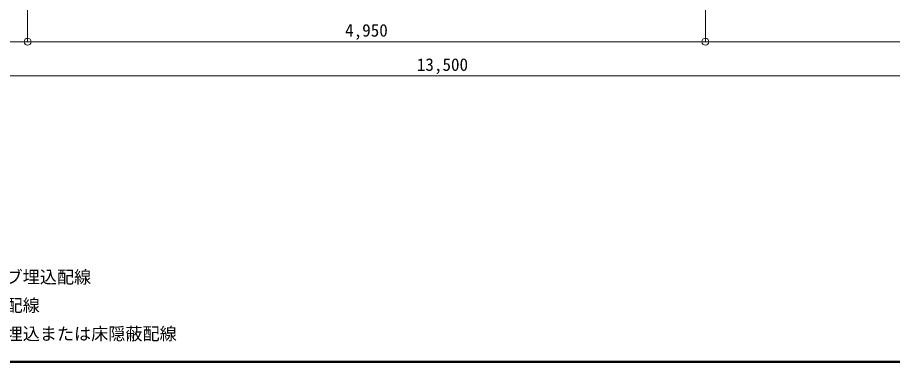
# Model space of a CAD drawing. Units: millimetres at full size, sheet at 1:50. Extents: x -9674 to 9699, y -6794 to 6791.
# Drawn here: x -3081 to 3309, y -6794 to -4278 of the extents above; entities that cross this region are included whole.
import ezdxf
from ezdxf.enums import TextEntityAlignment as Align

# ---------------------------------------------------------------- set-up
doc = ezdxf.new("R2010")
doc.units = ezdxf.units.MM
doc.header["$LTSCALE"] = 50
doc.header["$PDMODE"] = 32
doc.header["$PDSIZE"] = 50
for name, color, linetype, lineweight in [('0-0_図面枠', 7, 'Continuous', 9), ('1-B_寸法', 134, 'Continuous', 9), ('2-E', 2, 'Continuous', 35)]:
    doc.layers.add(name, color=color, linetype=linetype, lineweight=lineweight)
doc.styles.add('ＭＳ ゴシック', font='')
doc.styles.get('ＭＳ ゴシック').set_extended_font_data('MS Gothic')

msp = doc.modelspace()

# ---------------------------------------------------------------- linework, layer by layer
at = {"layer": '0-0_図面枠'}
for p, q in [((-9673.92, -6793.93), (9698.92, -6793.93)), ((-9672.16, -6792.16), (9697.16, -6792.16)), ((-9670.4, -6790.4), (9695.4, -6790.4)), ((9693.64, -6788.64), (-9668.64, -6788.64)), ((-9666.87, -6786.88), (9691.87, -6786.88)), ((-9665.11, -6785.11), (9690.11, -6785.11)), ((-9663.35, -6783.35), (9688.35, -6783.35))]:
    msp.add_line(p, q, dxfattribs=at)
at = {"layer": '1-B_寸法'}
for p, q in [((-3007.33, -4454.43), (-3007.33, -3704.43)), ((1942.67, -4454.43), (1942.67, -3704.43)), ((-6727.33, -4454.43), (-3007.33, -4454.43)), ((-3007.33, -4454.43), (1942.67, -4454.43)), ((1942.67, -4454.43), (6772.67, -4454.43)), ((-6727.33, -4704.43), (6772.67, -4704.43))]:
    msp.add_line(p, q, dxfattribs=at)
for p in [(-3007.33, -4454.43), (1942.67, -4454.43)]:
    msp.add_point(p, dxfattribs=at)

# ---------------------------------------------------------------- texts
at = {"layer": '1-B_寸法', "style": 'ＭＳ ゴシック'}
for s, p in [('4,950', (-688.58, -4444.43)), ('13,500', (-164.83, -4694.43))]:
    msp.add_text(s, height=91.64, dxfattribs=at).set_placement(p, align=Align.BOTTOM_LEFT)
at = {"layer": '2-E', "color": 7, "style": 'ＭＳ ゴシック'}
for s, p in [('天井スラブ埋込配線', (-3668.17, -6244.22)), ('天井隠蔽配線', (-3668.17, -6451.13)), ('床スラブ埋込または床隠蔽配線', (-3668.17, -6658.03))]:
    msp.add_text(s, height=91.64, dxfattribs=at).set_placement(p, align=Align.BOTTOM_LEFT)

doc.saveas('drawing.dxf')
